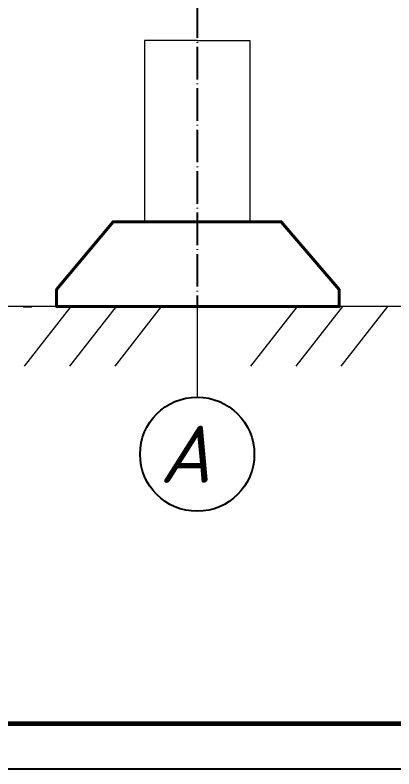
# Model space of a CAD drawing. Header units: millimetres. Extents: x 302528 to 620428, y -80391 to 59551.
# Drawn here: x 479187 to 483366, y 151 to 8473 of the extents above; entities that cross this region are included whole.
import ezdxf
from ezdxf.enums import TextEntityAlignment as Align

# ---------------------------------------------------------------- set-up
doc = ezdxf.new("R2010")
doc.units = ezdxf.units.MM
doc.header["$MEASUREMENT"] = 0
doc.linetypes.add('ACAD_ISO04W100', pattern=[30.5, 24, -3, 0.5, -3])
doc.linetypes.add('CENTER2', pattern=[28.575, 19.05, -3.175, 3.175, -3.175])
for name, color, linetype in [('1оси-мое', 1, 'CENTER2'), ('1текст-мое', 2, 'Continuous'), ('РАМКА', 7, 'Continuous'), ('Рамка и штамп', 194, 'Continuous')]:
    doc.layers.add(name, color=color, linetype=linetype)
doc.layers.add('Б основная', color=106, linetype='Continuous', lineweight=40)
doc.layers.add('Размеры', color=252, linetype='Continuous', lineweight=9)
doc.styles.get("Standard").update_dxf_attribs({"font": 'isocpeui.ttf', "height": 300})
doc.styles.add('Италик', font='isocpeui.ttf')
doc.dimstyles.new('1-100', dxfattribs={"dimscale": 100, "dimtxt": 3, "dimasz": 2.5, "dimexe": 1.25, "dimexo": 0.625, "dimtad": 1, "dimdec": 0, "dimrnd": 5, "dimtxsty": 'Standard', "dimblk": 'ARCHTICK', "dimcen": 2.5, "dimadec": 0, "dimazin": 0, "dimtfac": 1, "dimtdec": 0, "dimtmove": 1, "dimatfit": 2, "dimfxl": 1, "dimarcsym": 0})

# ---------------------------------------------------------------- blocks, each defined once
blk = doc.blocks.new('_ArchTick')
at = {"color": 0, "const_width": 0.15}
blk.add_lwpolyline([(-0.5, -0.5), (0.5, 0.5)], dxfattribs=at)
blk = doc.blocks.new('*D349')
at = {"color": 0, "linetype": 'ByBlock', "lineweight": -2, "transparency": 16777216}
for p, q in [((459370.5, 8131), (459370.5, 7077.1)), ((463585.6, 8131), (463585.6, 7077.1)), ((459370.5, 7202.1), (463585.6, 7202.1))]:
    blk.add_line(p, q, dxfattribs=at)
at = {"layer": 'Defpoints', "color": 0, "linetype": 'ByBlock', "lineweight": 9, "transparency": 16777216}
for p in [(459370.5, 8193.5), (463585.6, 8193.5), (463585.6, 7202.1)]:
    blk.add_point(p, dxfattribs=at)
at = {"color": 0, "linetype": 'ByBlock', "lineweight": -2, "transparency": 16777216, "xscale": 250, "yscale": 250, "zscale": 250, "rotation": 180}
blk.add_blockref('_ArchTick', (459370.5, 7202.1), dxfattribs=at)
at = {"color": 0, "linetype": 'ByBlock', "lineweight": -2, "transparency": 16777216, "xscale": 250, "yscale": 250, "zscale": 250}
blk.add_blockref('_ArchTick', (463585.6, 7202.1), dxfattribs=at)
at = {"color": 0, "linetype": 'ByBlock', "lineweight": 9, "transparency": 16777216, "insert": (461478.1, 7389.7), "char_height": 300, "width": 317899.436, "attachment_point": 5, "style": 'Италик'}
blk.add_mtext('{\\H0.83333x;не менее 2000}', dxfattribs=at)

msp = doc.modelspace()

# ---------------------------------------------------------------- linework, layer by layer
at = {"layer": '1оси-мое', "linetype": 'ACAD_ISO04W100', "ltscale": 15}
msp.add_lwpolyline([(481196.091, 11325.311), (481196.091, 5255.478)], dxfattribs=at)
at = {"layer": '1оси-мое', "color": 1, "linetype": 'ByBlock', "lineweight": -2}
msp.add_circle((481196.091, 3625.478), 630, dxfattribs=at)
at = {"layer": 'Б основная', "color": 0}
msp.add_lwpolyline([(482763.513, 5255.478), (482763.513, 5442.624), (482123.951, 6191.208), (480268.232, 6191.208), (479644.411, 5442.624), (479644.411, 5255.478), (482763.513, 5255.478), (482763.513, 5442.624), (482123.951, 6191.208)], dxfattribs=at)
at = {"layer": 'Размеры', "color": 0}
for p, q in [((480615.274, 8192.676), (480615.274, 6191.208)), ((481196.091, 8192.676), (480615.274, 8192.676)), ((481196.091, 8192.676), (481776.909, 8192.676)), ((481776.909, 8192.676), (481776.909, 6191.208)), ((489295.258, 5255.478), (477305.925, 5255.478)), ((479801.925, 5255.478), (479287.541, 4596.459)), ((479491.1, 5255.896), (479490.775, 5255.478)), ((480301.125, 5255.478), (479786.741, 4596.459)), ((480800.325, 5255.478), (480285.941, 4596.459)), ((482297.925, 5255.478), (481783.541, 4596.459)), ((482797.125, 5255.478), (482282.741, 4596.459)), ((483296.325, 5255.478), (482781.941, 4596.459))]:
    msp.add_line(p, q, dxfattribs=at)
at = {"layer": 'Размеры', "color": 0, "lineweight": 9}
msp.add_line((481196.091, 5255.478), (481196.091, 4255.478), dxfattribs=at)
at = {"layer": 'Размеры', "color": 0, "lineweight": -3, "flags": 128}
msp.add_lwpolyline([(479275.822, 5255.478), (479371.497, 5255.478)], dxfattribs=at)
at = {"layer": 'РАМКА', "color": 0, "linetype": 'Continuous', "lineweight": 60}
msp.add_line((444738.525, 651.262), (526338.525, 651.262), dxfattribs=at)
at = {"layer": 'Рамка и штамп', "color": 7}
msp.add_lwpolyline([(442738.525, 151.262), (526838.525, 151.262), (526838.525, 59551.262), (442738.525, 59551.262)], close=True, dxfattribs=at)

# ---------------------------------------------------------------- texts
at = {"layer": '1текст-мое', "color": 0, "style": 'Италик'}
msp.add_text('А', height=630, dxfattribs=at).set_placement((481063.645, 3625.516), align=Align.MIDDLE_CENTER)

# ---------------------------------------------------------------- dimensions: what is measured, and where the dimension line sits
at = {"color": 0, "linetype": 'ByBlock', "lineweight": 9}
dim = msp.add_aligned_dim(p1=(459370.55, 8193.479), p2=(463585.574, 8193.479), distance=-991.362, text='{\\H0.83333x;не менее 2000}', dimstyle='1-100', override={"dimtxsty": 'Италик'}, dxfattribs=at)
dim.commit()
dim.dimension.update_dxf_attribs({"geometry": '*D349', "text_midpoint": (461478.062, 7389.711)})

doc.saveas('drawing.dxf')
